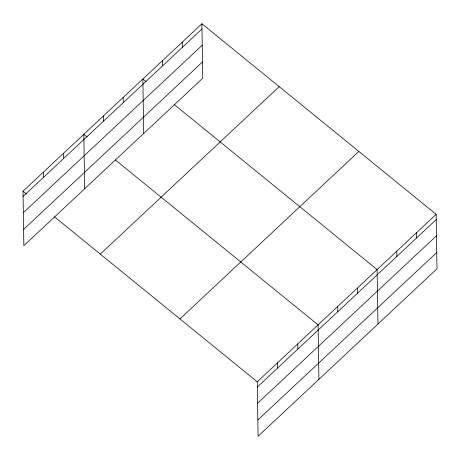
<?xml version="1.0" encoding="UTF-8"?>
<svg xmlns="http://www.w3.org/2000/svg" width="460" height="460" viewBox="0 0 460 460"><rect width="100%" height="100%" fill="white"/><g stroke="black" fill="none" stroke-linecap="round" stroke-linejoin="round"><path stroke-width="0.69" d="M201.9 23.753L202.756 78.194L23.857 245.669L23 191.228L201.9 23.753L436.143 214.331L437 268.772L258.1 436.247L257.243 381.806L436.143 214.331M23.08 196.46L201.98 28.986M23.339 212.698L202.239 45.224M23.598 229.431L202.498 61.956M100.303 254.121L279.203 86.641M179.946 318.918L358.846 151.438M257.324 387.038L436.229 219.564M257.583 403.276L436.482 235.802M257.847 420.009L436.747 252.534M146.176 81.713L142.864 79.016L143.721 133.463M174.334 104.627L377.108 269.594L377.965 324.041M87.141 136.982L83.823 134.285L84.68 188.726M115.299 159.89L318.073 324.863L318.924 379.304M23 191.228L26.312 193.924M54.47 216.833L257.243 381.806M416.467 232.754L416.547 237.987M396.784 251.177L396.871 256.41M357.426 288.017L357.512 293.25M337.749 306.44L337.83 311.673M297.792 343.844L297.879 349.077M277.518 362.825L277.604 368.058M182.223 42.176L182.304 47.409M162.541 60.599L162.627 65.832M123.182 97.439L123.268 102.672M103.506 115.862L103.586 121.095M63.549 153.266L63.635 158.499M43.274 172.247L43.355 177.48"/></g></svg>
